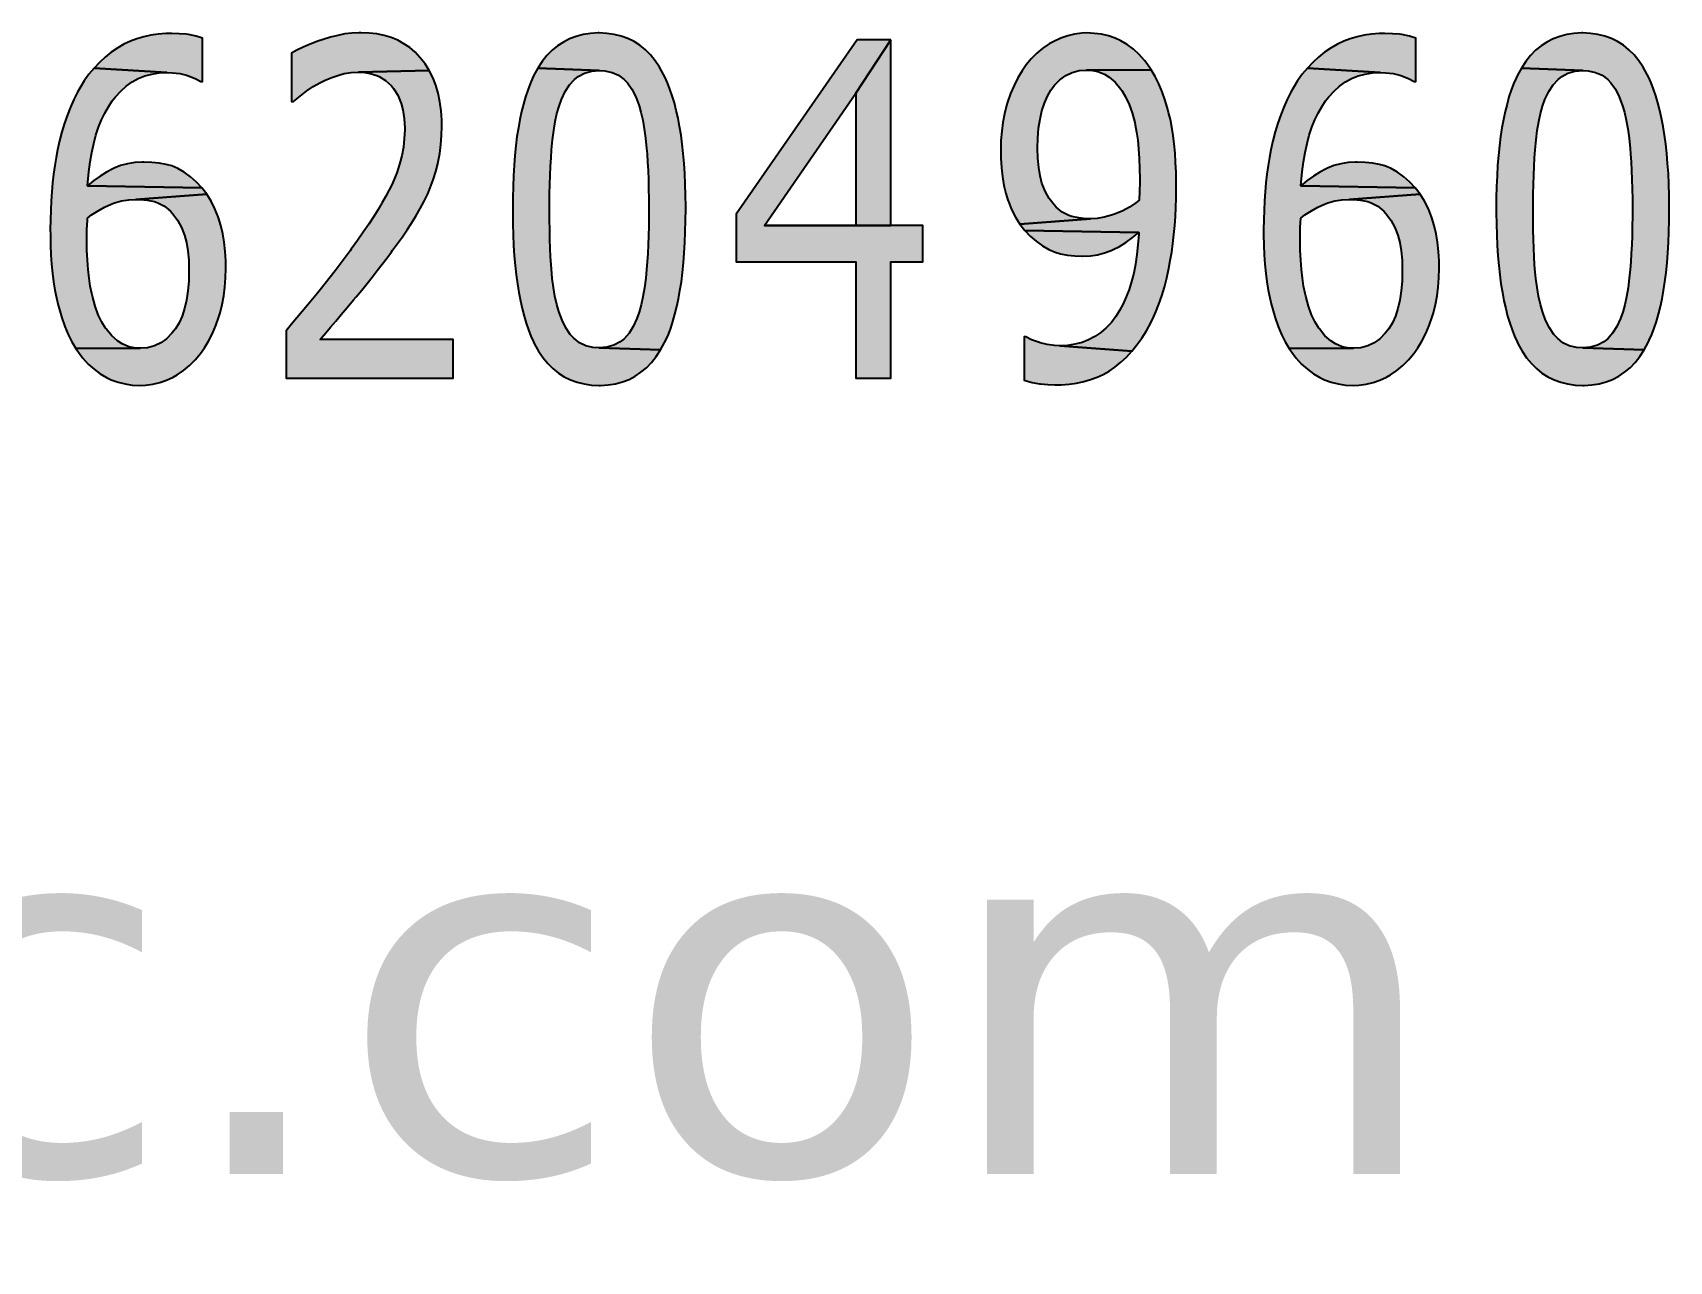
# Model space of a CAD drawing. Header units: inches. Extents: x 4017 to 5703, y -944 to 2840.
# Drawn here: x 5512.32 to 5533.05, y 1199.54 to 1215.1 of the extents above; entities that cross this region are included whole.
import ezdxf

# ---------------------------------------------------------------- set-up
doc = ezdxf.new("R2010")
doc.units = ezdxf.units.IN
doc.header["$MEASUREMENT"] = 0
doc.layers.add('A-VIEW-30', color=6, linetype='Continuous', lineweight=15)
doc.layers.add('TEXT', color=14, linetype='Continuous')
doc.styles.add('Tahoma', font='tahoma.ttf')

# ---------------------------------------------------------------- blocks, each defined once
blk = doc.blocks.new('A$C70B91C7D')
at = {"layer": 'TEXT', "true_color": 0x311916}
for points in [[(1.59106, -1.26993), (1.58846, -1.26908), (1.5854, -1.26843), (1.58446, -1.26833), (1.58153, -1.26807), (1.57847, -1.26797), (1.57609, -1.26804), (1.57297, -1.26827), (1.56995, -1.26872), (1.56705, -1.26934), (1.56422, -1.27019), (1.56152, -1.27119), (1.55889, -1.27243), (1.55627, -1.27392), (1.55368, -1.27568), (1.55118, -1.27767), (1.5488, -1.27985), (1.54659, -1.28219), (1.57645, -1.28401), (1.57879, -1.28411), (1.58175, -1.28447), (1.58459, -1.28512), (1.58491, -1.28525), (1.58807, -1.28645), (1.59038, -1.28775), (1.59106, -1.28775)], [(1.67833, -1.27568), (1.67612, -1.2738), (1.67377, -1.27217), (1.67124, -1.2708), (1.66854, -1.2697), (1.66571, -1.26882), (1.66268, -1.2682), (1.65952, -1.26781), (1.65617, -1.26768), (1.65526, -1.26771), (1.65243, -1.26788), (1.64957, -1.2682), (1.64661, -1.26876), (1.64365, -1.26947), (1.64059, -1.27041), (1.63841, -1.27116), (1.63522, -1.27237), (1.63236, -1.2736), (1.62986, -1.27484), (1.62768, -1.27607), (1.62768, -1.29585), (1.62849, -1.29585), (1.63044, -1.29423), (1.63321, -1.29205), (1.63392, -1.29149), (1.63656, -1.28974), (1.63926, -1.28821), (1.64137, -1.2872), (1.64417, -1.28606), (1.64707, -1.28505), (1.64921, -1.28447), (1.65214, -1.28398), (1.65507, -1.28382), (1.68412, -1.28317), (1.68243, -1.28047), (1.68047, -1.27796), (1.68034, -1.2778)], [(1.77867, -1.28186), (1.77688, -1.27916), (1.77493, -1.27679), (1.77285, -1.27468), (1.77057, -1.27285), (1.7682, -1.27129), (1.76563, -1.27002), (1.76293, -1.26905), (1.76007, -1.26836), (1.75704, -1.26794), (1.75389, -1.26778), (1.75346, -1.26778), (1.75031, -1.26797), (1.74728, -1.26843), (1.74442, -1.26918), (1.74172, -1.27019), (1.73918, -1.27149), (1.73677, -1.27305), (1.73453, -1.2749), (1.73245, -1.27705), (1.73053, -1.27946), (1.72874, -1.28216), (1.75389, -1.28317), (1.75616, -1.2833), (1.75915, -1.28395), (1.76179, -1.28512), (1.7641, -1.28681), (1.76543, -1.28827), (1.76726, -1.29088), (1.76885, -1.294), (1.77022, -1.29764), (1.77096, -1.30024), (1.77174, -1.30353), (1.77239, -1.30711), (1.77292, -1.31098), (1.77334, -1.31514), (1.7735, -1.31739), (1.77373, -1.32074), (1.77392, -1.32425), (1.77405, -1.32793), (1.77415, -1.33177), (1.77422, -1.33577), (1.77425, -1.33996), (1.77422, -1.34299), (1.77418, -1.34706), (1.77409, -1.35096), (1.77396, -1.3547), (1.77379, -1.35825), (1.7736, -1.36163), (1.77334, -1.36485), (1.77298, -1.3684), (1.77249, -1.37233), (1.77184, -1.37598), (1.77113, -1.37929), (1.77028, -1.38229), (1.76937, -1.38492), (1.76787, -1.38821), (1.76612, -1.39097), (1.7641, -1.39322), (1.76247, -1.39449), (1.7599, -1.39585), (1.75704, -1.39666), (1.75389, -1.39692), (1.7791, -1.39777), (1.78072, -1.39478), (1.78118, -1.3938), (1.78225, -1.39139), (1.78323, -1.38882), (1.78414, -1.38606), (1.78498, -1.38313), (1.78573, -1.38004), (1.78642, -1.37679), (1.78703, -1.37337), (1.78759, -1.36979), (1.78807, -1.36602), (1.78846, -1.36212), (1.78879, -1.35802), (1.78905, -1.35376), (1.78921, -1.34933), (1.78934, -1.34471), (1.78938, -1.33996), (1.78938, -1.33889), (1.78931, -1.33427), (1.78918, -1.32978), (1.78899, -1.32546), (1.78873, -1.32129), (1.78837, -1.31726), (1.78794, -1.31342), (1.78746, -1.30971), (1.78687, -1.30616), (1.78622, -1.30278), (1.7855, -1.29956), (1.78472, -1.2965), (1.78385, -1.29358), (1.7829, -1.29084), (1.78189, -1.28824), (1.78079, -1.2858), (1.7803, -1.28479)], [(1.97763, -1.27903), (1.97542, -1.27659), (1.97308, -1.27445), (1.97054, -1.27256), (1.96787, -1.27097), (1.96566, -1.26996), (1.96289, -1.26902), (1.96003, -1.26833), (1.95704, -1.26794), (1.95392, -1.26778), (1.95187, -1.26788), (1.94897, -1.26823), (1.94611, -1.26892), (1.94325, -1.26993), (1.94042, -1.27123), (1.9385, -1.2723), (1.93586, -1.27406), (1.93342, -1.27607), (1.93114, -1.27835), (1.92909, -1.28086), (1.92737, -1.28333), (1.92561, -1.28622), (1.92409, -1.28931), (1.92269, -1.29263), (1.92148, -1.29615), (1.92106, -1.29754), (1.92018, -1.30093), (1.9195, -1.30444), (1.91904, -1.30808), (1.91875, -1.31183), (1.91865, -1.31573), (1.91872, -1.31914), (1.91895, -1.32308), (1.91937, -1.32682), (1.91995, -1.33034), (1.92073, -1.33362), (1.92171, -1.33671), (1.92311, -1.34022), (1.92467, -1.34331), (1.92646, -1.34618), (1.95548, -1.34406), (1.95359, -1.344), (1.95063, -1.34367), (1.9478, -1.34302), (1.94653, -1.34263), (1.94383, -1.34127), (1.94139, -1.33922), (1.94055, -1.33831), (1.9385, -1.33564), (1.93684, -1.33268), (1.93557, -1.32942), (1.93479, -1.32643), (1.93423, -1.32298), (1.93391, -1.31918), (1.93378, -1.31498), (1.93388, -1.31091), (1.9342, -1.30685), (1.93476, -1.30311), (1.93554, -1.29966), (1.93654, -1.29654), (1.93778, -1.29371), (1.93921, -1.2912), (1.94077, -1.28915), (1.94292, -1.28694), (1.94533, -1.28522), (1.94793, -1.28398), (1.95079, -1.28323), (1.95385, -1.283), (1.98036, -1.28284), (1.97861, -1.28027)], [(2.08893, -1.26993), (2.08633, -1.26908), (2.08327, -1.26843), (2.08229, -1.26833), (2.0794, -1.26807), (2.07631, -1.26797), (2.07396, -1.26804), (2.07084, -1.26827), (2.06782, -1.26872), (2.06492, -1.26934), (2.06209, -1.27019), (2.05939, -1.27119), (2.05676, -1.27243), (2.05414, -1.27392), (2.05155, -1.27568), (2.04905, -1.27767), (2.04667, -1.27985), (2.04446, -1.28219), (2.07429, -1.28401), (2.07666, -1.28411), (2.07962, -1.28447), (2.08242, -1.28512), (2.08278, -1.28525), (2.0859, -1.28645), (2.08825, -1.28775), (2.08893, -1.28775)], [(2.17417, -1.27285), (2.17176, -1.27129), (2.16922, -1.27002), (2.16652, -1.26905), (2.16366, -1.26836), (2.16063, -1.26794), (2.15748, -1.26778), (2.15705, -1.26778), (2.15387, -1.26797), (2.15087, -1.26843), (2.14801, -1.26918), (2.14531, -1.27019), (2.14277, -1.27149), (2.14037, -1.27305), (2.13812, -1.2749), (2.13604, -1.27705), (2.13412, -1.27946), (2.13233, -1.28216), (2.15748, -1.28317), (2.15975, -1.2833), (2.16275, -1.28395), (2.16538, -1.28512), (2.16769, -1.28681), (2.16903, -1.28827), (2.17085, -1.29088), (2.17244, -1.294), (2.17381, -1.29764), (2.17456, -1.30024), (2.1753, -1.30353), (2.17595, -1.30711), (2.17651, -1.31098), (2.17693, -1.31514), (2.17709, -1.31739), (2.17732, -1.32074), (2.17752, -1.32425), (2.17765, -1.32793), (2.17774, -1.33177), (2.17781, -1.33577), (2.17781, -1.33996), (2.17781, -1.34299), (2.17778, -1.34706), (2.17768, -1.35096), (2.17755, -1.3547), (2.17739, -1.35825), (2.17716, -1.36163), (2.17693, -1.36485), (2.17657, -1.3684), (2.17605, -1.37233), (2.17543, -1.37598), (2.17472, -1.37929), (2.17387, -1.38229), (2.17296, -1.38492), (2.17143, -1.38821), (2.16968, -1.39097), (2.16769, -1.39322), (2.16607, -1.39449), (2.1635, -1.39585), (2.16063, -1.39666), (2.15748, -1.39692), (2.18269, -1.39777), (2.18432, -1.39478), (2.18477, -1.3938), (2.18584, -1.39139), (2.18682, -1.38882), (2.18773, -1.38606), (2.18858, -1.38313), (2.18932, -1.38004), (2.19001, -1.37679), (2.19063, -1.37337), (2.19118, -1.36979), (2.19167, -1.36602), (2.19206, -1.36212), (2.19238, -1.35802), (2.19264, -1.35376), (2.19281, -1.34933), (2.19294, -1.34471), (2.19297, -1.33996), (2.19297, -1.33889), (2.1929, -1.33427), (2.19277, -1.32978), (2.19258, -1.32546), (2.19229, -1.32129), (2.19196, -1.31726), (2.19154, -1.31342), (2.19102, -1.30971), (2.19046, -1.30616), (2.18981, -1.30278), (2.1891, -1.29956), (2.18828, -1.2965), (2.18744, -1.29358), (2.18649, -1.29084), (2.18549, -1.28824), (2.18438, -1.2858), (2.18389, -1.28479), (2.18227, -1.28186), (2.18048, -1.27916), (2.17852, -1.27679), (2.17641, -1.27468)], [(1.8867, -1.34676), (1.87349, -1.34676), (1.82177, -1.34676), (1.85918, -1.2925), (1.87349, -1.27058), (1.85979, -1.27058), (1.81012, -1.34211), (1.81012, -1.36169), (1.85918, -1.36169), (1.85918, -1.40942), (1.87349, -1.40942), (1.87349, -1.36169), (1.8867, -1.36169)], [(1.55755, -1.29159), (1.55983, -1.28961), (1.56224, -1.28788), (1.56477, -1.28648), (1.56747, -1.28541), (1.57034, -1.28463), (1.57333, -1.28417), (1.57645, -1.28401), (1.54659, -1.28219), (1.54451, -1.28473), (1.54259, -1.28746), (1.5408, -1.29036), (1.53986, -1.29205), (1.53836, -1.29504), (1.53696, -1.29816), (1.53566, -1.30142), (1.53449, -1.3048), (1.53341, -1.30831), (1.53247, -1.31196), (1.53163, -1.31573), (1.53104, -1.31879), (1.53049, -1.3222), (1.53, -1.32568), (1.52958, -1.32926), (1.52925, -1.33294), (1.52899, -1.33668), (1.5288, -1.34052), (1.52867, -1.34442), (1.52863, -1.34845), (1.52867, -1.35063), (1.52873, -1.3548), (1.52893, -1.35883), (1.52919, -1.36267), (1.52958, -1.36638), (1.53, -1.36989), (1.53055, -1.37324), (1.5312, -1.37646), (1.53192, -1.37949), (1.53228, -1.38082), (1.53338, -1.38463), (1.53462, -1.38814), (1.53602, -1.39143), (1.53751, -1.39445), (1.53911, -1.39722), (1.56549, -1.39712), (1.56383, -1.39702), (1.5609, -1.39647), (1.55817, -1.39533), (1.55619, -1.39409), (1.55384, -1.39198), (1.55142, -1.38905), (1.54978, -1.38635), (1.54835, -1.38333), (1.54708, -1.37978), (1.54594, -1.37578), (1.54568, -1.37467), (1.54506, -1.37168), (1.54454, -1.36836), (1.54415, -1.36482), (1.54386, -1.36098), (1.54369, -1.35685), (1.54363, -1.35246), (1.54363, -1.35115), (1.54369, -1.34761), (1.54373, -1.34741), (1.54392, -1.34371), (1.54558, -1.34244), (1.54825, -1.34071), (1.55092, -1.33922), (1.55362, -1.33801), (1.55501, -1.33749), (1.55788, -1.33668), (1.56081, -1.33619), (1.56377, -1.33603), (1.59291, -1.33395), (1.59086, -1.33134), (1.54392, -1.33047), (1.54405, -1.32897), (1.54444, -1.32467), (1.545, -1.32061), (1.54568, -1.31677), (1.54646, -1.31313), (1.5474, -1.30968), (1.54848, -1.30646), (1.54968, -1.30343), (1.55101, -1.30063), (1.55248, -1.29806), (1.55407, -1.29566), (1.55541, -1.29393)], [(1.74172, -1.28905), (1.74374, -1.28681), (1.74526, -1.28561), (1.7478, -1.28424), (1.75066, -1.28346), (1.75389, -1.28317), (1.72874, -1.28216), (1.72711, -1.28512), (1.72656, -1.28626), (1.72552, -1.28866), (1.72454, -1.29123), (1.72363, -1.294), (1.72279, -1.29693), (1.72201, -1.30002), (1.72132, -1.30327), (1.7207, -1.30669), (1.72015, -1.3103), (1.7197, -1.31404), (1.71927, -1.31797), (1.71895, -1.32207), (1.71872, -1.32633), (1.71852, -1.33079), (1.71843, -1.33538), (1.71839, -1.34016), (1.71839, -1.34149), (1.71843, -1.34614), (1.71856, -1.35063), (1.71878, -1.35496), (1.71904, -1.35916), (1.7194, -1.36316), (1.71983, -1.36703), (1.72031, -1.37071), (1.7209, -1.37425), (1.72155, -1.37763), (1.72227, -1.38085), (1.72305, -1.38391), (1.72392, -1.38678), (1.72487, -1.38951), (1.72588, -1.39211), (1.72695, -1.39452), (1.72737, -1.39536), (1.72903, -1.39832), (1.73082, -1.40096), (1.73277, -1.40337), (1.73485, -1.40545), (1.73713, -1.40727), (1.73954, -1.40883), (1.74208, -1.41007), (1.74481, -1.41104), (1.74767, -1.41176), (1.7507, -1.41218), (1.75389, -1.41231), (1.75447, -1.41231), (1.75759, -1.41212), (1.76059, -1.41166), (1.76342, -1.41091), (1.76612, -1.40987), (1.76865, -1.40854), (1.77103, -1.40694), (1.77327, -1.40509), (1.77536, -1.40294), (1.77731, -1.4005), (1.7791, -1.39777), (1.75389, -1.39692), (1.75132, -1.39676), (1.74835, -1.39605), (1.74575, -1.39481), (1.74351, -1.39302), (1.74201, -1.39139), (1.74019, -1.38876), (1.73863, -1.38564), (1.73733, -1.38203), (1.73651, -1.3792), (1.73573, -1.37578), (1.73511, -1.37217), (1.73463, -1.36843), (1.73427, -1.36449), (1.73414, -1.36277), (1.73394, -1.35955), (1.73378, -1.3561), (1.73368, -1.35246), (1.73359, -1.34855), (1.73352, -1.34445), (1.73352, -1.34016), (1.73352, -1.33772), (1.73355, -1.33372), (1.73365, -1.32988), (1.73375, -1.32614), (1.73391, -1.32253), (1.73411, -1.31905), (1.73433, -1.31573), (1.73472, -1.31166), (1.73521, -1.30773), (1.73583, -1.30412), (1.73655, -1.30083), (1.73739, -1.2978), (1.7384, -1.29504), (1.73993, -1.29179)], [(2.05767, -1.28961), (2.06011, -1.28788), (2.06264, -1.28648), (2.06534, -1.28541), (2.06821, -1.28463), (2.07117, -1.28417), (2.07429, -1.28401), (2.04446, -1.28219), (2.04238, -1.28473), (2.04046, -1.28746), (2.03867, -1.29036), (2.03773, -1.29205), (2.0362, -1.29504), (2.0348, -1.29816), (2.03353, -1.30142), (2.03236, -1.3048), (2.03128, -1.30831), (2.03034, -1.31196), (2.0295, -1.31573), (2.02891, -1.31879), (2.02832, -1.3222), (2.02784, -1.32568), (2.02745, -1.32926), (2.02709, -1.33294), (2.02683, -1.33668), (2.02667, -1.34052), (2.02654, -1.34442), (2.0265, -1.34845), (2.0265, -1.35063), (2.0266, -1.3548), (2.0268, -1.35883), (2.02706, -1.36267), (2.02741, -1.36638), (2.02787, -1.36989), (2.02842, -1.37324), (2.02907, -1.37646), (2.02979, -1.37949), (2.03015, -1.38082), (2.03125, -1.38463), (2.03249, -1.38814), (2.03385, -1.39143), (2.03535, -1.39445), (2.03698, -1.39722), (2.06333, -1.39712), (2.06167, -1.39702), (2.05877, -1.39647), (2.05604, -1.39533), (2.05406, -1.39409), (2.05168, -1.39198), (2.0493, -1.38905), (2.04761, -1.38635), (2.04622, -1.38333), (2.04495, -1.37978), (2.04381, -1.37578), (2.04355, -1.37467), (2.0429, -1.37168), (2.04241, -1.36836), (2.04199, -1.36482), (2.04173, -1.36098), (2.04156, -1.35685), (2.0415, -1.35246), (2.0415, -1.35115), (2.04156, -1.34761), (2.04156, -1.34741), (2.04179, -1.34371), (2.04345, -1.34244), (2.04612, -1.34071), (2.04879, -1.33922), (2.05149, -1.33801), (2.05285, -1.33749), (2.05575, -1.33668), (2.05864, -1.33619), (2.06164, -1.33603), (2.09075, -1.33395), (2.08873, -1.33134), (2.04179, -1.33047), (2.04189, -1.32897), (2.04231, -1.32467), (2.04287, -1.32061), (2.04352, -1.31677), (2.04433, -1.31313), (2.04527, -1.30968), (2.04635, -1.30646), (2.04755, -1.30343), (2.04888, -1.30063), (2.05035, -1.29806), (2.05194, -1.29566), (2.05328, -1.29393), (2.05542, -1.29159)], [(2.14531, -1.28905), (2.14733, -1.28681), (2.14886, -1.28561), (2.15139, -1.28424), (2.15426, -1.28346), (2.15748, -1.28317), (2.13233, -1.28216), (2.1307, -1.28512), (2.13015, -1.28626), (2.12911, -1.28866), (2.1281, -1.29123), (2.12719, -1.294), (2.12638, -1.29693), (2.1256, -1.30002), (2.12491, -1.30327), (2.1243, -1.30669), (2.12374, -1.3103), (2.12329, -1.31404), (2.12287, -1.31797), (2.12254, -1.32207), (2.12228, -1.32633), (2.12212, -1.33079), (2.12199, -1.33538), (2.12195, -1.34016), (2.12195, -1.34149), (2.12202, -1.34614), (2.12215, -1.35063), (2.12238, -1.35496), (2.12264, -1.35916), (2.123, -1.36316), (2.12342, -1.36703), (2.12391, -1.37071), (2.12449, -1.37425), (2.12514, -1.37763), (2.12586, -1.38085), (2.12664, -1.38391), (2.12752, -1.38678), (2.12846, -1.38951), (2.12947, -1.39211), (2.13054, -1.39452), (2.13097, -1.39536), (2.13262, -1.39832), (2.13441, -1.40096), (2.13637, -1.40337), (2.13845, -1.40545), (2.14072, -1.40727), (2.14313, -1.40883), (2.14567, -1.41007), (2.1484, -1.41104), (2.15126, -1.41176), (2.15429, -1.41218), (2.15748, -1.41231), (2.15806, -1.41231), (2.16119, -1.41212), (2.16418, -1.41166), (2.16701, -1.41091), (2.16971, -1.40987), (2.17225, -1.40854), (2.17462, -1.40694), (2.17687, -1.40509), (2.17895, -1.40294), (2.1809, -1.4005), (2.18269, -1.39777), (2.15748, -1.39692), (2.15491, -1.39676), (2.15195, -1.39605), (2.14934, -1.39481), (2.1471, -1.39302), (2.1456, -1.39139), (2.14378, -1.38876), (2.14222, -1.38564), (2.14092, -1.38203), (2.14011, -1.3792), (2.13933, -1.37578), (2.13871, -1.37217), (2.13819, -1.36843), (2.13786, -1.36449), (2.13773, -1.36277), (2.13754, -1.35955), (2.13737, -1.3561), (2.13728, -1.35246), (2.13718, -1.34855), (2.13711, -1.34445), (2.13711, -1.34016), (2.13711, -1.33772), (2.13715, -1.33372), (2.13724, -1.32988), (2.13734, -1.32614), (2.1375, -1.32253), (2.1377, -1.31905), (2.13793, -1.31573), (2.13828, -1.31166), (2.13881, -1.30773), (2.13942, -1.30412), (2.14014, -1.30083), (2.14098, -1.2978), (2.14196, -1.29504), (2.14352, -1.29179)], [(1.68555, -1.28609), (1.68412, -1.28317), (1.65507, -1.28382), (1.65689, -1.28391), (1.65985, -1.28437), (1.66258, -1.28522), (1.66362, -1.28567), (1.66626, -1.2873), (1.66863, -1.28941), (1.66948, -1.29049), (1.67124, -1.29332), (1.67267, -1.2967), (1.67335, -1.29933), (1.6739, -1.30291), (1.67407, -1.30685), (1.67407, -1.30747), (1.6739, -1.31108), (1.67351, -1.31462), (1.67286, -1.31817), (1.67195, -1.32165), (1.67081, -1.3251), (1.66945, -1.32848), (1.66886, -1.32978), (1.66772, -1.33212), (1.66639, -1.33466), (1.66489, -1.3373), (1.6632, -1.34013), (1.66135, -1.34309), (1.6593, -1.34621), (1.65708, -1.34946), (1.65471, -1.35291), (1.65214, -1.35646), (1.65165, -1.35714), (1.64964, -1.35987), (1.64762, -1.36261), (1.64557, -1.36531), (1.64349, -1.36794), (1.64141, -1.37058), (1.63932, -1.37315), (1.63825, -1.37445), (1.6362, -1.37695), (1.63412, -1.37946), (1.632, -1.38203), (1.62982, -1.38463), (1.62761, -1.38726), (1.62537, -1.38993), (1.62537, -1.40942), (1.69391, -1.40942), (1.69391, -1.39348), (1.63932, -1.39348), (1.63994, -1.39276), (1.6417, -1.39071), (1.64365, -1.38843), (1.64576, -1.38596), (1.64804, -1.38326), (1.65048, -1.38037), (1.65312, -1.37724), (1.65422, -1.37594), (1.65647, -1.37321), (1.65865, -1.37054), (1.66076, -1.36788), (1.66284, -1.36524), (1.66483, -1.36264), (1.66681, -1.36004), (1.6687, -1.3575), (1.66912, -1.35691), (1.67114, -1.35415), (1.67312, -1.35138), (1.67504, -1.34858), (1.6769, -1.34575), (1.67869, -1.34286), (1.68047, -1.33983), (1.68207, -1.33678), (1.68353, -1.33372), (1.68457, -1.33134), (1.68581, -1.32803), (1.68688, -1.32454), (1.68779, -1.32093), (1.68786, -1.32061), (1.68848, -1.31716), (1.68893, -1.31355), (1.68919, -1.30981), (1.68929, -1.30594), (1.68926, -1.30356), (1.689, -1.29969), (1.68848, -1.29598), (1.68776, -1.29247), (1.68679, -1.28918)], [(1.98488, -1.29195), (1.98352, -1.28866), (1.98199, -1.28564), (1.98036, -1.28284), (1.95385, -1.283), (1.95557, -1.28307), (1.9585, -1.28362), (1.96124, -1.28466), (1.96319, -1.2859), (1.96553, -1.28801), (1.96787, -1.29081), (1.96829, -1.2914), (1.96989, -1.294), (1.97129, -1.29709), (1.97252, -1.30057), (1.9736, -1.30454), (1.97379, -1.30542), (1.97438, -1.30847), (1.97487, -1.31179), (1.97522, -1.31537), (1.97548, -1.31921), (1.97565, -1.32331), (1.97568, -1.32767), (1.97568, -1.3291), (1.97561, -1.33268), (1.97561, -1.33271), (1.97539, -1.33642), (1.97402, -1.33752), (1.97148, -1.33922), (1.96875, -1.34068), (1.96579, -1.34192), (1.9641, -1.34253), (1.9611, -1.34338), (1.95824, -1.3439), (1.95548, -1.34406), (1.92646, -1.34618), (1.92848, -1.34878), (1.97532, -1.34966), (1.97529, -1.35034), (1.97496, -1.35464), (1.97451, -1.3587), (1.97392, -1.36257), (1.97321, -1.36625), (1.97233, -1.36973), (1.97132, -1.37298), (1.97015, -1.37607), (1.96885, -1.37894), (1.96742, -1.3816), (1.96585, -1.38408), (1.96403, -1.38648), (1.96192, -1.38873), (1.95967, -1.39068), (1.95727, -1.39234), (1.9547, -1.39367), (1.952, -1.39475), (1.9491, -1.39549), (1.94608, -1.39595), (1.94289, -1.39608), (1.97246, -1.39832), (1.97454, -1.39575), (1.97656, -1.39296), (1.97844, -1.38993), (1.97948, -1.38814), (1.98095, -1.38528), (1.98231, -1.38222), (1.98355, -1.379), (1.98472, -1.37558), (1.9858, -1.37201), (1.98677, -1.36823), (1.98762, -1.3643), (1.9882, -1.36117), (1.98879, -1.35763), (1.98931, -1.35408), (1.98973, -1.35047), (1.99006, -1.3468), (1.99035, -1.34309), (1.99054, -1.33931), (1.99064, -1.33551), (1.99068, -1.33167), (1.99068, -1.32916), (1.99058, -1.32494), (1.99041, -1.3209), (1.99015, -1.31703), (1.9898, -1.31332), (1.98937, -1.30981), (1.98885, -1.30646), (1.98824, -1.3033), (1.98755, -1.30034), (1.98726, -1.2992), (1.98612, -1.29546)], [(1.59864, -1.34676), (1.59769, -1.34361), (1.59756, -1.34322), (1.59623, -1.33987), (1.5947, -1.33681), (1.59291, -1.33395), (1.56377, -1.33603), (1.56552, -1.33609), (1.56845, -1.33639), (1.57138, -1.33697), (1.57281, -1.33743), (1.57548, -1.33883), (1.57795, -1.34091), (1.57883, -1.34185), (1.58084, -1.34452), (1.5825, -1.34751), (1.58374, -1.35076), (1.58452, -1.35376), (1.58507, -1.35717), (1.58543, -1.36098), (1.58553, -1.36516), (1.58543, -1.36953), (1.58507, -1.3736), (1.58452, -1.37737), (1.58374, -1.38079), (1.58273, -1.38388), (1.58149, -1.38665), (1.58003, -1.38909), (1.57857, -1.39097), (1.57639, -1.39318), (1.57395, -1.39491), (1.57135, -1.39614), (1.56852, -1.39686), (1.56549, -1.39712), (1.53911, -1.39722), (1.54086, -1.39972), (1.542, -1.40115), (1.54421, -1.40359), (1.54659, -1.40574), (1.54909, -1.40759), (1.55176, -1.40916), (1.55368, -1.41007), (1.55645, -1.41104), (1.55931, -1.41176), (1.5623, -1.41218), (1.56539, -1.41231), (1.56773, -1.41225), (1.57073, -1.41186), (1.57362, -1.41121), (1.57639, -1.41023), (1.57905, -1.40896), (1.58075, -1.40799), (1.58328, -1.40626), (1.58572, -1.40421), (1.58803, -1.40187), (1.59025, -1.39927), (1.5919, -1.39699), (1.59363, -1.39416), (1.59519, -1.39107), (1.59659, -1.38775), (1.59786, -1.38417), (1.59831, -1.38258), (1.59916, -1.37916), (1.59984, -1.37565), (1.6003, -1.37201), (1.60059, -1.36827), (1.60069, -1.36439), (1.60062, -1.36127), (1.60039, -1.35737), (1.6, -1.35363), (1.59942, -1.35011)], [(2.09651, -1.34676), (2.09556, -1.34361), (2.09543, -1.34322), (2.0941, -1.33987), (2.09257, -1.33681), (2.09075, -1.33395), (2.06164, -1.33603), (2.06336, -1.33609), (2.06632, -1.33639), (2.06925, -1.33697), (2.07068, -1.33743), (2.07335, -1.33883), (2.07579, -1.34091), (2.07666, -1.34185), (2.07871, -1.34452), (2.08037, -1.34751), (2.08161, -1.35076), (2.08239, -1.35376), (2.08294, -1.35717), (2.0833, -1.36098), (2.0834, -1.36516), (2.0833, -1.36953), (2.08294, -1.3736), (2.08239, -1.37737), (2.08161, -1.38079), (2.0806, -1.38388), (2.07933, -1.38665), (2.07787, -1.38909), (2.07644, -1.39097), (2.07422, -1.39318), (2.07182, -1.39491), (2.06922, -1.39614), (2.06638, -1.39686), (2.06333, -1.39712), (2.03698, -1.39722), (2.03873, -1.39972), (2.03984, -1.40115), (2.04208, -1.40359), (2.04446, -1.40574), (2.04696, -1.40759), (2.04963, -1.40916), (2.05155, -1.41007), (2.05428, -1.41104), (2.05715, -1.41176), (2.06014, -1.41218), (2.06326, -1.41231), (2.0656, -1.41225), (2.0686, -1.41186), (2.07149, -1.41121), (2.07426, -1.41023), (2.07692, -1.40896), (2.07862, -1.40799), (2.08115, -1.40626), (2.08359, -1.40421), (2.0859, -1.40187), (2.08812, -1.39927), (2.08974, -1.39699), (2.0915, -1.39416), (2.09306, -1.39107), (2.09446, -1.38775), (2.09569, -1.38417), (2.09618, -1.38258), (2.09703, -1.37916), (2.09768, -1.37565), (2.09817, -1.37201), (2.09846, -1.36827), (2.09856, -1.36439), (2.09849, -1.36127), (2.09826, -1.35737), (2.09784, -1.35363), (2.09726, -1.35011)], [(1.9655, -1.4048), (1.9679, -1.40285), (1.97025, -1.4007), (1.97246, -1.39832), (1.94289, -1.39608), (1.94068, -1.39601), (1.93772, -1.39559), (1.93464, -1.39483), (1.93127, -1.39361), (1.929, -1.39237), (1.92825, -1.39237), (1.92825, -1.41016), (1.9287, -1.41033), (1.9315, -1.41117), (1.93453, -1.41166), (1.93498, -1.41173), (1.93801, -1.41202), (1.94087, -1.41212), (1.94347, -1.41208), (1.94669, -1.41182), (1.94978, -1.4114), (1.95271, -1.41078), (1.95551, -1.40997), (1.95818, -1.40899), (1.96071, -1.40782), (1.96309, -1.40646)]]:
    blk.add_hatch(color=19, dxfattribs=at).paths.add_polyline_path(points)
for points in [[(1.87349, -1.27058), (1.85918, -1.2925), (1.85918, -1.34676), (1.87349, -1.34676)], [(1.58354, -1.3249), (1.58097, -1.32341), (1.57847, -1.32233), (1.57613, -1.32168), (1.5733, -1.32116), (1.57027, -1.32087), (1.56705, -1.32074), (1.56637, -1.32077), (1.56331, -1.32097), (1.56035, -1.32145), (1.55752, -1.3222), (1.55482, -1.32328), (1.55436, -1.32347), (1.5517, -1.32487), (1.54906, -1.32646), (1.54649, -1.32835), (1.54392, -1.33047), (1.59086, -1.33134), (1.58859, -1.32897), (1.58618, -1.32685)], [(2.08405, -1.32685), (2.08141, -1.3249), (2.07884, -1.32341), (2.07631, -1.32233), (2.074, -1.32168), (2.07117, -1.32116), (2.06814, -1.32087), (2.06492, -1.32074), (2.06424, -1.32077), (2.06115, -1.32097), (2.05822, -1.32145), (2.05539, -1.3222), (2.05269, -1.32328), (2.0522, -1.32347), (2.04957, -1.32487), (2.04693, -1.32646), (2.04433, -1.32835), (2.04179, -1.33047), (2.08873, -1.33134), (2.08646, -1.32897)], [(1.96992, -1.35372), (1.97259, -1.35184), (1.97532, -1.34966), (1.92848, -1.34878), (1.93072, -1.35115), (1.93313, -1.35324), (1.93573, -1.35512), (1.93833, -1.35662), (1.94094, -1.35766), (1.94321, -1.35834), (1.94608, -1.3589), (1.94907, -1.35925), (1.95219, -1.35935), (1.95239, -1.35935), (1.95544, -1.35919), (1.9584, -1.35877), (1.96124, -1.35802), (1.964, -1.35701), (1.96481, -1.35665), (1.96735, -1.35535)]]:
    blk.add_hatch(color=19, dxfattribs=at).paths.add_polyline_path(points, flags=17)
at = {"layer": 'TEXT', "color": 19, "true_color": 0x311916}
for points in [[(1.57847, -1.26797), (1.57609, -1.26804), (1.57297, -1.26827), (1.56995, -1.26872), (1.56705, -1.26934), (1.56422, -1.27019), (1.56152, -1.27119), (1.55889, -1.27243), (1.55638, -1.27386), (1.55632, -1.27389), (1.55368, -1.27568), (1.55118, -1.27767), (1.5488, -1.27985), (1.54659, -1.28219), (1.57645, -1.28401), (1.57879, -1.28411), (1.58175, -1.28447), (1.58459, -1.28512), (1.58491, -1.28525), (1.58807, -1.28645), (1.59038, -1.28775), (1.59106, -1.28775), (1.59106, -1.26993), (1.58846, -1.26908), (1.5854, -1.26843), (1.58446, -1.26833), (1.58153, -1.26807)], [(1.65617, -1.26768), (1.65526, -1.26771), (1.65243, -1.26788), (1.64957, -1.2682), (1.64661, -1.26876), (1.64365, -1.26947), (1.64059, -1.27041), (1.63841, -1.27116), (1.63522, -1.27237), (1.63236, -1.2736), (1.62986, -1.27484), (1.62768, -1.27607), (1.62768, -1.29585), (1.62849, -1.29585), (1.63044, -1.29423), (1.63321, -1.29205), (1.63392, -1.29149), (1.63656, -1.28974), (1.63926, -1.28821), (1.64137, -1.2872), (1.64417, -1.28606), (1.64707, -1.28505), (1.64921, -1.28447), (1.65214, -1.28398), (1.65507, -1.28382), (1.68412, -1.28317), (1.68243, -1.28047), (1.68047, -1.27796), (1.68034, -1.2778), (1.67833, -1.27568), (1.67612, -1.2738), (1.67377, -1.27217), (1.67124, -1.2708), (1.66854, -1.2697), (1.66571, -1.26882), (1.66268, -1.2682), (1.65952, -1.26781)], [(1.75389, -1.26778), (1.75346, -1.26778), (1.75031, -1.26797), (1.74728, -1.26843), (1.74442, -1.26918), (1.74172, -1.27019), (1.73918, -1.27149), (1.73677, -1.27305), (1.73453, -1.2749), (1.73245, -1.27705), (1.73053, -1.27946), (1.72874, -1.28216), (1.75389, -1.28317), (1.75616, -1.2833), (1.75915, -1.28395), (1.76179, -1.28512), (1.7641, -1.28681), (1.76543, -1.28827), (1.76726, -1.29088), (1.76885, -1.294), (1.77022, -1.29764), (1.77096, -1.30024), (1.77174, -1.30353), (1.77239, -1.30711), (1.77292, -1.31098), (1.77334, -1.31514), (1.7735, -1.31739), (1.77373, -1.32074), (1.77392, -1.32425), (1.77405, -1.32793), (1.77415, -1.33177), (1.77422, -1.33577), (1.77425, -1.33996), (1.77422, -1.34299), (1.77418, -1.34706), (1.77409, -1.35096), (1.77396, -1.3547), (1.77379, -1.35825), (1.7736, -1.36163), (1.77334, -1.36485), (1.77298, -1.3684), (1.77249, -1.37233), (1.77184, -1.37598), (1.77113, -1.37929), (1.77028, -1.38229), (1.76937, -1.38492), (1.76787, -1.38821), (1.76612, -1.39097), (1.7641, -1.39322), (1.76247, -1.39449), (1.7599, -1.39585), (1.75704, -1.39666), (1.75389, -1.39692), (1.7791, -1.39777), (1.78072, -1.39478), (1.78118, -1.3938), (1.78225, -1.39139), (1.78323, -1.38882), (1.78414, -1.38606), (1.78498, -1.38313), (1.78573, -1.38004), (1.78642, -1.37679), (1.78703, -1.37337), (1.78759, -1.36979), (1.78807, -1.36602), (1.78846, -1.36212), (1.78879, -1.35802), (1.78905, -1.35376), (1.78921, -1.34933), (1.78934, -1.34471), (1.78938, -1.33996), (1.78938, -1.33889), (1.78931, -1.33427), (1.78918, -1.32978), (1.78899, -1.32546), (1.78873, -1.32129), (1.78837, -1.31726), (1.78794, -1.31342), (1.78746, -1.30971), (1.78687, -1.30616), (1.78622, -1.30278), (1.7855, -1.29956), (1.78472, -1.2965), (1.78385, -1.29358), (1.7829, -1.29084), (1.78189, -1.28824), (1.78079, -1.2858), (1.7803, -1.28479), (1.77867, -1.28186), (1.77688, -1.27916), (1.77493, -1.27679), (1.77285, -1.27468), (1.77057, -1.27285), (1.7682, -1.27129), (1.76563, -1.27002), (1.76293, -1.26905), (1.76007, -1.26836), (1.75704, -1.26794)], [(1.95392, -1.26778), (1.95187, -1.26788), (1.94897, -1.26823), (1.94611, -1.26892), (1.94325, -1.26993), (1.94042, -1.27123), (1.9385, -1.2723), (1.93586, -1.27406), (1.93342, -1.27607), (1.93114, -1.27835), (1.92909, -1.28086), (1.92737, -1.28333), (1.92561, -1.28622), (1.92409, -1.28931), (1.92269, -1.29263), (1.92148, -1.29615), (1.92106, -1.29754), (1.92018, -1.30093), (1.9195, -1.30444), (1.91904, -1.30808), (1.91875, -1.31183), (1.91865, -1.31573), (1.91872, -1.31914), (1.91895, -1.32308), (1.91937, -1.32682), (1.91995, -1.33034), (1.92073, -1.33362), (1.92171, -1.33671), (1.92178, -1.33687), (1.92311, -1.34022), (1.92467, -1.34331), (1.92646, -1.34618), (1.95548, -1.34406), (1.95359, -1.344), (1.95063, -1.34367), (1.9478, -1.34302), (1.94653, -1.34263), (1.94383, -1.34127), (1.94139, -1.33922), (1.94055, -1.33831), (1.9385, -1.33564), (1.93684, -1.33268), (1.93557, -1.32942), (1.93479, -1.32643), (1.93423, -1.32298), (1.93391, -1.31918), (1.93378, -1.31498), (1.93388, -1.31091), (1.9342, -1.30685), (1.93476, -1.30311), (1.93554, -1.29966), (1.93654, -1.29654), (1.93778, -1.29371), (1.93921, -1.2912), (1.94077, -1.28915), (1.94292, -1.28694), (1.94533, -1.28522), (1.94793, -1.28398), (1.95079, -1.28323), (1.95385, -1.283), (1.98036, -1.28284), (1.97861, -1.28027), (1.97763, -1.27903), (1.97542, -1.27659), (1.97308, -1.27445), (1.97054, -1.27256), (1.96787, -1.27097), (1.96566, -1.26996), (1.96289, -1.26902), (1.96003, -1.26833), (1.95704, -1.26794)], [(2.07631, -1.26797), (2.07396, -1.26804), (2.07084, -1.26827), (2.06782, -1.26872), (2.06492, -1.26934), (2.06209, -1.27019), (2.05939, -1.27119), (2.05676, -1.27243), (2.05425, -1.27386), (2.05419, -1.27389), (2.05155, -1.27568), (2.04905, -1.27767), (2.04667, -1.27985), (2.04446, -1.28219), (2.07429, -1.28401), (2.07666, -1.28411), (2.07962, -1.28447), (2.08242, -1.28512), (2.08278, -1.28525), (2.0859, -1.28645), (2.08825, -1.28775), (2.08893, -1.28775), (2.08893, -1.26993), (2.08633, -1.26908), (2.08327, -1.26843), (2.08229, -1.26833), (2.0794, -1.26807)], [(2.15748, -1.26778), (2.15705, -1.26778), (2.15387, -1.26797), (2.15087, -1.26843), (2.14801, -1.26918), (2.14531, -1.27019), (2.14277, -1.27149), (2.14037, -1.27305), (2.13812, -1.2749), (2.13604, -1.27705), (2.13412, -1.27946), (2.13233, -1.28216), (2.15748, -1.28317), (2.15975, -1.2833), (2.16275, -1.28395), (2.16538, -1.28512), (2.16769, -1.28681), (2.16903, -1.28827), (2.17085, -1.29088), (2.17244, -1.294), (2.17381, -1.29764), (2.17456, -1.30024), (2.1753, -1.30353), (2.17595, -1.30711), (2.17651, -1.31098), (2.17693, -1.31514), (2.17709, -1.31739), (2.17732, -1.32074), (2.17752, -1.32425), (2.17765, -1.32793), (2.17774, -1.33177), (2.17781, -1.33577), (2.17781, -1.33996), (2.17781, -1.34299), (2.17778, -1.34706), (2.17768, -1.35096), (2.17755, -1.3547), (2.17739, -1.35825), (2.17716, -1.36163), (2.17693, -1.36485), (2.17657, -1.3684), (2.17605, -1.37233), (2.17543, -1.37598), (2.17472, -1.37929), (2.17387, -1.38229), (2.17296, -1.38492), (2.17143, -1.38821), (2.16968, -1.39097), (2.16769, -1.39322), (2.16607, -1.39449), (2.1635, -1.39585), (2.16063, -1.39666), (2.15748, -1.39692), (2.18269, -1.39777), (2.18432, -1.39478), (2.18477, -1.3938), (2.18584, -1.39139), (2.18682, -1.38882), (2.18773, -1.38606), (2.18858, -1.38313), (2.18932, -1.38004), (2.19001, -1.37679), (2.19063, -1.37337), (2.19118, -1.36979), (2.19167, -1.36602), (2.19206, -1.36212), (2.19238, -1.35802), (2.19264, -1.35376), (2.19281, -1.34933), (2.19294, -1.34471), (2.19297, -1.33996), (2.19297, -1.33889), (2.1929, -1.33427), (2.19277, -1.32978), (2.19258, -1.32546), (2.19229, -1.32129), (2.19196, -1.31726), (2.19154, -1.31342), (2.19102, -1.30971), (2.19046, -1.30616), (2.18981, -1.30278), (2.1891, -1.29956), (2.18828, -1.2965), (2.18744, -1.29358), (2.18649, -1.29084), (2.18549, -1.28824), (2.18438, -1.2858), (2.18389, -1.28479), (2.18227, -1.28186), (2.18048, -1.27916), (2.17852, -1.27679), (2.17641, -1.27468), (2.17417, -1.27285), (2.17176, -1.27129), (2.16922, -1.27002), (2.16652, -1.26905), (2.16366, -1.26836), (2.16063, -1.26794)], [(1.87349, -1.27058), (1.85979, -1.27058), (1.81012, -1.34211), (1.81012, -1.36169), (1.85918, -1.36169), (1.85918, -1.40942), (1.87349, -1.40942), (1.87349, -1.36169), (1.8867, -1.36169), (1.8867, -1.34676), (1.87349, -1.34676), (1.82177, -1.34676), (1.85918, -1.2925)], [(1.87349, -1.27058), (1.85918, -1.2925), (1.85918, -1.34676), (1.82177, -1.34676), (1.87349, -1.34676)], [(1.54659, -1.28219), (1.54451, -1.28473), (1.54259, -1.28746), (1.5408, -1.29036), (1.53986, -1.29205), (1.53836, -1.29504), (1.53696, -1.29816), (1.53566, -1.30142), (1.53449, -1.3048), (1.53341, -1.30831), (1.53247, -1.31196), (1.53163, -1.31573), (1.53104, -1.31879), (1.53049, -1.3222), (1.53, -1.32568), (1.52958, -1.32926), (1.52925, -1.33294), (1.52899, -1.33668), (1.5288, -1.34052), (1.52867, -1.34442), (1.52863, -1.34845), (1.52867, -1.35063), (1.52873, -1.3548), (1.52893, -1.35883), (1.52919, -1.36267), (1.52958, -1.36638), (1.53, -1.36989), (1.53055, -1.37324), (1.5312, -1.37646), (1.53192, -1.37949), (1.53228, -1.38082), (1.53338, -1.38463), (1.53462, -1.38814), (1.53602, -1.39143), (1.53751, -1.39445), (1.53911, -1.39722), (1.56549, -1.39712), (1.56383, -1.39702), (1.5609, -1.39647), (1.55817, -1.39533), (1.55619, -1.39409), (1.55384, -1.39198), (1.55153, -1.38918), (1.55131, -1.38886), (1.54978, -1.38635), (1.54835, -1.38333), (1.54708, -1.37978), (1.54594, -1.37578), (1.54568, -1.37467), (1.54506, -1.37168), (1.54454, -1.36836), (1.54415, -1.36482), (1.54386, -1.36098), (1.54369, -1.35685), (1.54363, -1.35246), (1.54363, -1.35115), (1.54369, -1.34761), (1.54373, -1.34741), (1.54392, -1.34371), (1.54558, -1.34244), (1.54825, -1.34071), (1.55092, -1.33922), (1.55362, -1.33801), (1.55501, -1.33749), (1.55788, -1.33668), (1.56081, -1.33619), (1.56377, -1.33603), (1.59291, -1.33395), (1.59086, -1.33134), (1.54392, -1.33047), (1.54405, -1.32897), (1.54444, -1.32467), (1.545, -1.32061), (1.54568, -1.31677), (1.54646, -1.31313), (1.5474, -1.30968), (1.54848, -1.30646), (1.54968, -1.30343), (1.55101, -1.30063), (1.55248, -1.29806), (1.55407, -1.29566), (1.55541, -1.29393), (1.55755, -1.29159), (1.55983, -1.28961), (1.56224, -1.28788), (1.56477, -1.28648), (1.56747, -1.28541), (1.57034, -1.28463), (1.57333, -1.28417), (1.57645, -1.28401)], [(1.72874, -1.28216), (1.72711, -1.28512), (1.72656, -1.28626), (1.72552, -1.28866), (1.72454, -1.29123), (1.72363, -1.294), (1.72279, -1.29693), (1.72201, -1.30002), (1.72132, -1.30327), (1.7207, -1.30669), (1.72015, -1.3103), (1.7197, -1.31404), (1.71927, -1.31797), (1.71895, -1.32207), (1.71872, -1.32633), (1.71852, -1.33079), (1.71843, -1.33538), (1.71839, -1.34016), (1.71839, -1.34149), (1.71843, -1.34614), (1.71856, -1.35063), (1.71878, -1.35496), (1.71904, -1.35916), (1.7194, -1.36316), (1.71983, -1.36703), (1.72031, -1.37071), (1.7209, -1.37425), (1.72155, -1.37763), (1.72227, -1.38085), (1.72305, -1.38391), (1.72392, -1.38678), (1.72487, -1.38951), (1.72588, -1.39211), (1.72695, -1.39452), (1.72737, -1.39536), (1.72903, -1.39832), (1.73082, -1.40096), (1.73277, -1.40337), (1.73485, -1.40545), (1.73713, -1.40727), (1.73954, -1.40883), (1.74208, -1.41007), (1.74481, -1.41104), (1.74767, -1.41176), (1.7507, -1.41218), (1.75389, -1.41231), (1.75447, -1.41231), (1.75759, -1.41212), (1.76059, -1.41166), (1.76342, -1.41091), (1.76612, -1.40987), (1.76865, -1.40854), (1.77103, -1.40694), (1.77327, -1.40509), (1.77536, -1.40294), (1.77731, -1.4005), (1.7791, -1.39777), (1.75389, -1.39692), (1.75132, -1.39676), (1.74835, -1.39605), (1.74575, -1.39481), (1.74351, -1.39302), (1.74201, -1.39139), (1.74019, -1.38876), (1.73863, -1.38564), (1.73733, -1.38203), (1.73651, -1.3792), (1.73573, -1.37578), (1.73511, -1.37217), (1.73463, -1.36843), (1.73427, -1.36449), (1.73414, -1.36277), (1.73394, -1.35955), (1.73378, -1.3561), (1.73368, -1.35246), (1.73359, -1.34855), (1.73352, -1.34445), (1.73352, -1.34016), (1.73352, -1.33772), (1.73355, -1.33372), (1.73365, -1.32988), (1.73375, -1.32614), (1.73391, -1.32253), (1.73411, -1.31905), (1.73433, -1.31573), (1.73472, -1.31166), (1.73521, -1.30773), (1.73583, -1.30412), (1.73655, -1.30083), (1.73739, -1.2978), (1.7384, -1.29504), (1.73993, -1.29179), (1.74172, -1.28905), (1.74374, -1.28681), (1.74526, -1.28561), (1.7478, -1.28424), (1.75066, -1.28346), (1.75389, -1.28317)], [(2.04446, -1.28219), (2.04238, -1.28473), (2.04046, -1.28746), (2.03867, -1.29036), (2.03773, -1.29205), (2.0362, -1.29504), (2.0348, -1.29816), (2.03353, -1.30142), (2.03236, -1.3048), (2.03128, -1.30831), (2.03034, -1.31196), (2.0295, -1.31573), (2.02891, -1.31879), (2.02832, -1.3222), (2.02784, -1.32568), (2.02745, -1.32926), (2.02709, -1.33294), (2.02683, -1.33668), (2.02667, -1.34052), (2.02654, -1.34442), (2.0265, -1.34845), (2.0265, -1.35063), (2.0266, -1.3548), (2.0268, -1.35883), (2.02706, -1.36267), (2.02741, -1.36638), (2.02787, -1.36989), (2.02842, -1.37324), (2.02907, -1.37646), (2.02979, -1.37949), (2.03015, -1.38082), (2.03125, -1.38463), (2.03249, -1.38814), (2.03385, -1.39143), (2.03535, -1.39445), (2.03698, -1.39722), (2.06333, -1.39712), (2.06167, -1.39702), (2.05877, -1.39647), (2.05604, -1.39533), (2.05406, -1.39409), (2.05168, -1.39198), (2.0494, -1.38918), (2.04918, -1.38886), (2.04761, -1.38635), (2.04622, -1.38333), (2.04495, -1.37978), (2.04381, -1.37578), (2.04355, -1.37467), (2.0429, -1.37168), (2.04241, -1.36836), (2.04199, -1.36482), (2.04173, -1.36098), (2.04156, -1.35685), (2.0415, -1.35246), (2.0415, -1.35115), (2.04156, -1.34761), (2.04156, -1.34741), (2.04179, -1.34371), (2.04345, -1.34244), (2.04612, -1.34071), (2.04879, -1.33922), (2.05149, -1.33801), (2.05285, -1.33749), (2.05575, -1.33668), (2.05864, -1.33619), (2.06164, -1.33603), (2.09075, -1.33395), (2.08873, -1.33134), (2.04179, -1.33047), (2.04189, -1.32897), (2.04231, -1.32467), (2.04287, -1.32061), (2.04352, -1.31677), (2.04433, -1.31313), (2.04527, -1.30968), (2.04635, -1.30646), (2.04755, -1.30343), (2.04888, -1.30063), (2.05035, -1.29806), (2.05194, -1.29566), (2.05328, -1.29393), (2.05542, -1.29159), (2.05767, -1.28961), (2.06011, -1.28788), (2.06264, -1.28648), (2.06534, -1.28541), (2.06821, -1.28463), (2.07117, -1.28417), (2.07429, -1.28401)], [(2.13233, -1.28216), (2.1307, -1.28512), (2.13015, -1.28626), (2.12911, -1.28866), (2.1281, -1.29123), (2.12719, -1.294), (2.12638, -1.29693), (2.1256, -1.30002), (2.12491, -1.30327), (2.1243, -1.30669), (2.12374, -1.3103), (2.12329, -1.31404), (2.12287, -1.31797), (2.12254, -1.32207), (2.12228, -1.32633), (2.12212, -1.33079), (2.12199, -1.33538), (2.12195, -1.34016), (2.12195, -1.34149), (2.12202, -1.34614), (2.12215, -1.35063), (2.12238, -1.35496), (2.12264, -1.35916), (2.123, -1.36316), (2.12342, -1.36703), (2.12391, -1.37071), (2.12449, -1.37425), (2.12514, -1.37763), (2.12586, -1.38085), (2.12664, -1.38391), (2.12752, -1.38678), (2.12846, -1.38951), (2.12947, -1.39211), (2.13054, -1.39452), (2.13097, -1.39536), (2.13262, -1.39832), (2.13441, -1.40096), (2.13637, -1.40337), (2.13845, -1.40545), (2.14072, -1.40727), (2.14313, -1.40883), (2.14567, -1.41007), (2.1484, -1.41104), (2.15126, -1.41176), (2.15429, -1.41218), (2.15748, -1.41231), (2.15806, -1.41231), (2.16119, -1.41212), (2.16418, -1.41166), (2.16701, -1.41091), (2.16971, -1.40987), (2.17225, -1.40854), (2.17462, -1.40694), (2.17687, -1.40509), (2.17895, -1.40294), (2.1809, -1.4005), (2.18269, -1.39777), (2.15748, -1.39692), (2.15491, -1.39676), (2.15195, -1.39605), (2.14934, -1.39481), (2.1471, -1.39302), (2.1456, -1.39139), (2.14378, -1.38876), (2.14222, -1.38564), (2.14092, -1.38203), (2.14011, -1.3792), (2.13933, -1.37578), (2.13871, -1.37217), (2.13819, -1.36843), (2.13786, -1.36449), (2.13773, -1.36277), (2.13754, -1.35955), (2.13737, -1.3561), (2.13728, -1.35246), (2.13718, -1.34855), (2.13711, -1.34445), (2.13711, -1.34016), (2.13711, -1.33772), (2.13715, -1.33372), (2.13724, -1.32988), (2.13734, -1.32614), (2.1375, -1.32253), (2.1377, -1.31905), (2.13793, -1.31573), (2.13828, -1.31166), (2.13881, -1.30773), (2.13942, -1.30412), (2.14014, -1.30083), (2.14098, -1.2978), (2.14196, -1.29504), (2.14352, -1.29179), (2.14531, -1.28905), (2.14733, -1.28681), (2.14886, -1.28561), (2.15139, -1.28424), (2.15426, -1.28346), (2.15748, -1.28317)], [(1.68412, -1.28317), (1.65507, -1.28382), (1.65689, -1.28391), (1.65985, -1.28437), (1.66258, -1.28522), (1.66362, -1.28567), (1.66626, -1.2873), (1.66863, -1.28941), (1.66948, -1.29049), (1.67124, -1.29332), (1.67267, -1.2967), (1.67335, -1.29933), (1.6739, -1.30291), (1.67407, -1.30685), (1.67407, -1.30747), (1.6739, -1.31108), (1.67351, -1.31462), (1.67286, -1.31817), (1.67195, -1.32165), (1.67081, -1.3251), (1.66945, -1.32848), (1.66886, -1.32978), (1.66772, -1.33212), (1.66639, -1.33466), (1.66489, -1.3373), (1.6632, -1.34013), (1.66135, -1.34309), (1.6593, -1.34621), (1.65708, -1.34946), (1.65471, -1.35291), (1.65214, -1.35646), (1.65165, -1.35714), (1.64964, -1.35987), (1.64762, -1.36261), (1.64557, -1.36531), (1.64349, -1.36794), (1.64141, -1.37058), (1.63932, -1.37315), (1.63825, -1.37445), (1.6362, -1.37695), (1.63412, -1.37946), (1.632, -1.38203), (1.62982, -1.38463), (1.62761, -1.38726), (1.62537, -1.38993), (1.62537, -1.40942), (1.69391, -1.40942), (1.69391, -1.39348), (1.63932, -1.39348), (1.63994, -1.39276), (1.6417, -1.39071), (1.64365, -1.38843), (1.64576, -1.38596), (1.64804, -1.38326), (1.65048, -1.38037), (1.65312, -1.37724), (1.65422, -1.37594), (1.65647, -1.37321), (1.65865, -1.37054), (1.66076, -1.36788), (1.66284, -1.36524), (1.66483, -1.36264), (1.66681, -1.36004), (1.6687, -1.3575), (1.66912, -1.35691), (1.67114, -1.35415), (1.67312, -1.35138), (1.67504, -1.34858), (1.6769, -1.34575), (1.67869, -1.34286), (1.68047, -1.33983), (1.68207, -1.33678), (1.68353, -1.33372), (1.68457, -1.33134), (1.68581, -1.32803), (1.68688, -1.32454), (1.68779, -1.32093), (1.68786, -1.32061), (1.68848, -1.31716), (1.68893, -1.31355), (1.68919, -1.30981), (1.68929, -1.30594), (1.68926, -1.30356), (1.689, -1.29969), (1.68848, -1.29598), (1.68776, -1.29247), (1.68679, -1.28918), (1.68555, -1.28609)], [(1.98036, -1.28284), (1.95385, -1.283), (1.95557, -1.28307), (1.9585, -1.28362), (1.96124, -1.28466), (1.96319, -1.2859), (1.96553, -1.28801), (1.96787, -1.29081), (1.96829, -1.2914), (1.96989, -1.294), (1.97129, -1.29709), (1.97252, -1.30057), (1.9736, -1.30454), (1.97379, -1.30542), (1.97438, -1.30847), (1.97487, -1.31179), (1.97522, -1.31537), (1.97548, -1.31921), (1.97565, -1.32331), (1.97568, -1.32767), (1.97568, -1.3291), (1.97561, -1.33268), (1.97561, -1.33271), (1.97539, -1.33642), (1.97402, -1.33752), (1.97148, -1.33922), (1.96875, -1.34068), (1.96579, -1.34192), (1.9641, -1.34253), (1.9611, -1.34338), (1.95824, -1.3439), (1.95548, -1.34406), (1.92646, -1.34618), (1.92848, -1.34878), (1.97532, -1.34966), (1.97529, -1.35034), (1.97496, -1.35464), (1.97451, -1.3587), (1.97392, -1.36257), (1.97321, -1.36625), (1.97233, -1.36973), (1.97132, -1.37298), (1.97015, -1.37607), (1.96885, -1.37894), (1.96742, -1.3816), (1.96585, -1.38408), (1.96403, -1.38648), (1.96192, -1.38873), (1.95967, -1.39068), (1.95727, -1.39234), (1.9547, -1.39367), (1.952, -1.39475), (1.9491, -1.39549), (1.94608, -1.39595), (1.94289, -1.39608), (1.97246, -1.39832), (1.97454, -1.39575), (1.97656, -1.39296), (1.97844, -1.38993), (1.97948, -1.38814), (1.98095, -1.38528), (1.98231, -1.38222), (1.98355, -1.379), (1.98472, -1.37558), (1.9858, -1.37201), (1.98677, -1.36823), (1.98762, -1.3643), (1.9882, -1.36117), (1.98879, -1.35763), (1.98931, -1.35408), (1.98973, -1.35047), (1.99006, -1.3468), (1.99035, -1.34309), (1.99054, -1.33931), (1.99064, -1.33551), (1.99068, -1.33167), (1.99068, -1.32916), (1.99058, -1.32494), (1.99041, -1.3209), (1.99015, -1.31703), (1.9898, -1.31332), (1.98937, -1.30981), (1.98885, -1.30646), (1.98824, -1.3033), (1.98755, -1.30034), (1.98726, -1.2992), (1.98612, -1.29546), (1.98488, -1.29195), (1.98352, -1.28866), (1.98199, -1.28564)], [(1.56705, -1.32074), (1.56637, -1.32077), (1.56331, -1.32097), (1.56035, -1.32145), (1.55752, -1.3222), (1.55482, -1.32328), (1.55436, -1.32347), (1.5517, -1.32487), (1.54906, -1.32646), (1.54649, -1.32835), (1.54392, -1.33047), (1.59086, -1.33134), (1.58859, -1.32897), (1.58618, -1.32685), (1.58354, -1.3249), (1.58097, -1.32341), (1.57847, -1.32233), (1.57613, -1.32168), (1.5733, -1.32116), (1.57027, -1.32087)], [(2.06492, -1.32074), (2.06424, -1.32077), (2.06115, -1.32097), (2.05822, -1.32145), (2.05539, -1.3222), (2.05269, -1.32328), (2.0522, -1.32347), (2.04957, -1.32487), (2.04693, -1.32646), (2.04433, -1.32835), (2.04179, -1.33047), (2.08873, -1.33134), (2.08646, -1.32897), (2.08405, -1.32685), (2.08141, -1.3249), (2.07884, -1.32341), (2.07631, -1.32233), (2.074, -1.32168), (2.07117, -1.32116), (2.06814, -1.32087)], [(1.59291, -1.33395), (1.56377, -1.33603), (1.56552, -1.33609), (1.56845, -1.33639), (1.57138, -1.33697), (1.57281, -1.33743), (1.57548, -1.33883), (1.57795, -1.34091), (1.57883, -1.34185), (1.58084, -1.34452), (1.5825, -1.34751), (1.58374, -1.35076), (1.58452, -1.35376), (1.58507, -1.35717), (1.58543, -1.36098), (1.58553, -1.36514), (1.58553, -1.36518), (1.58543, -1.36953), (1.58507, -1.3736), (1.58452, -1.37737), (1.58374, -1.38079), (1.58273, -1.38388), (1.58149, -1.38665), (1.58003, -1.38909), (1.57857, -1.39097), (1.57639, -1.39318), (1.57395, -1.39491), (1.57135, -1.39614), (1.56852, -1.39686), (1.56549, -1.39712), (1.53911, -1.39722), (1.54086, -1.39972), (1.542, -1.40115), (1.54421, -1.40359), (1.54659, -1.40574), (1.54909, -1.40759), (1.55176, -1.40916), (1.55368, -1.41007), (1.55645, -1.41104), (1.55931, -1.41176), (1.5623, -1.41218), (1.56539, -1.41231), (1.56773, -1.41225), (1.57073, -1.41186), (1.57362, -1.41121), (1.57639, -1.41023), (1.57905, -1.40896), (1.58075, -1.40799), (1.58328, -1.40626), (1.58572, -1.40421), (1.58803, -1.40187), (1.59025, -1.39927), (1.5919, -1.39699), (1.59363, -1.39416), (1.59519, -1.39107), (1.59659, -1.38775), (1.59786, -1.38417), (1.59831, -1.38258), (1.59916, -1.37916), (1.59984, -1.37565), (1.6003, -1.37201), (1.60059, -1.36827), (1.60069, -1.36439), (1.60062, -1.36127), (1.60039, -1.35737), (1.6, -1.35363), (1.59942, -1.35011), (1.59864, -1.34676), (1.59769, -1.34361), (1.59756, -1.34322), (1.59623, -1.33987), (1.5947, -1.33681)], [(2.09075, -1.33395), (2.06164, -1.33603), (2.06336, -1.33609), (2.06632, -1.33639), (2.06925, -1.33697), (2.07068, -1.33743), (2.07335, -1.33883), (2.07579, -1.34091), (2.07666, -1.34185), (2.07871, -1.34452), (2.08037, -1.34751), (2.08161, -1.35076), (2.08239, -1.35376), (2.08294, -1.35717), (2.0833, -1.36098), (2.0834, -1.36514), (2.0834, -1.36518), (2.0833, -1.36953), (2.08294, -1.3736), (2.08239, -1.37737), (2.08161, -1.38079), (2.0806, -1.38388), (2.07933, -1.38665), (2.07787, -1.38909), (2.07644, -1.39097), (2.07422, -1.39318), (2.07182, -1.39491), (2.06922, -1.39614), (2.06638, -1.39686), (2.06333, -1.39712), (2.03698, -1.39722), (2.03873, -1.39972), (2.03984, -1.40115), (2.04208, -1.40359), (2.04446, -1.40574), (2.04696, -1.40759), (2.04963, -1.40916), (2.05155, -1.41007), (2.05428, -1.41104), (2.05715, -1.41176), (2.06014, -1.41218), (2.06326, -1.41231), (2.0656, -1.41225), (2.0686, -1.41186), (2.07149, -1.41121), (2.07426, -1.41023), (2.07692, -1.40896), (2.07862, -1.40799), (2.08115, -1.40626), (2.08359, -1.40421), (2.0859, -1.40187), (2.08812, -1.39927), (2.08974, -1.39699), (2.0915, -1.39416), (2.09306, -1.39107), (2.09446, -1.38775), (2.09569, -1.38417), (2.09618, -1.38258), (2.09703, -1.37916), (2.09768, -1.37565), (2.09817, -1.37201), (2.09846, -1.36827), (2.09856, -1.36439), (2.09849, -1.36127), (2.09826, -1.35737), (2.09784, -1.35363), (2.09726, -1.35011), (2.09651, -1.34676), (2.09556, -1.34361), (2.09543, -1.34322), (2.0941, -1.33987), (2.09257, -1.33681)], [(1.92848, -1.34878), (1.93072, -1.35115), (1.93313, -1.35324), (1.93573, -1.35512), (1.93833, -1.35662), (1.94094, -1.35766), (1.94321, -1.35834), (1.94608, -1.3589), (1.94907, -1.35925), (1.95219, -1.35935), (1.95239, -1.35935), (1.95544, -1.35919), (1.9584, -1.35877), (1.96124, -1.35802), (1.964, -1.35701), (1.96481, -1.35665), (1.96735, -1.35535), (1.96992, -1.35372), (1.97259, -1.35184), (1.97532, -1.34966)], [(1.929, -1.39237), (1.92825, -1.39237), (1.92825, -1.41016), (1.9287, -1.41033), (1.9315, -1.41117), (1.93453, -1.41166), (1.93498, -1.41173), (1.93801, -1.41202), (1.94087, -1.41212), (1.94347, -1.41208), (1.94669, -1.41182), (1.94978, -1.4114), (1.95271, -1.41078), (1.95551, -1.40997), (1.95818, -1.40899), (1.96071, -1.40782), (1.96309, -1.40646), (1.9655, -1.4048), (1.9679, -1.40285), (1.97025, -1.4007), (1.97246, -1.39832), (1.94289, -1.39608), (1.94068, -1.39601), (1.93772, -1.39559), (1.93482, -1.39488), (1.9345, -1.39478), (1.93127, -1.39361)]]:
    blk.add_lwpolyline(points, close=True, dxfattribs=at)
at = {"layer": 'TEXT', "color": 19, "true_color": 0x311916, "style": 'Tahoma', "width": 1.2}
blk.add_text('eran@bdm-arc.com ', height=0.15, rotation=359.99994, dxfattribs=at).set_placement((-0.00272, -1.73581))

msp = doc.modelspace()

# ---------------------------------------------------------------- block references
at = {"layer": 'A-VIEW-30', "lineweight": 40, "xscale": 30.87765168342476, "yscale": 30.87765168342476, "zscale": 30.87765168342476}
msp.add_blockref('A$C70B91C7D', (5465.341, 1254.247), dxfattribs=at)

doc.saveas('drawing.dxf')
